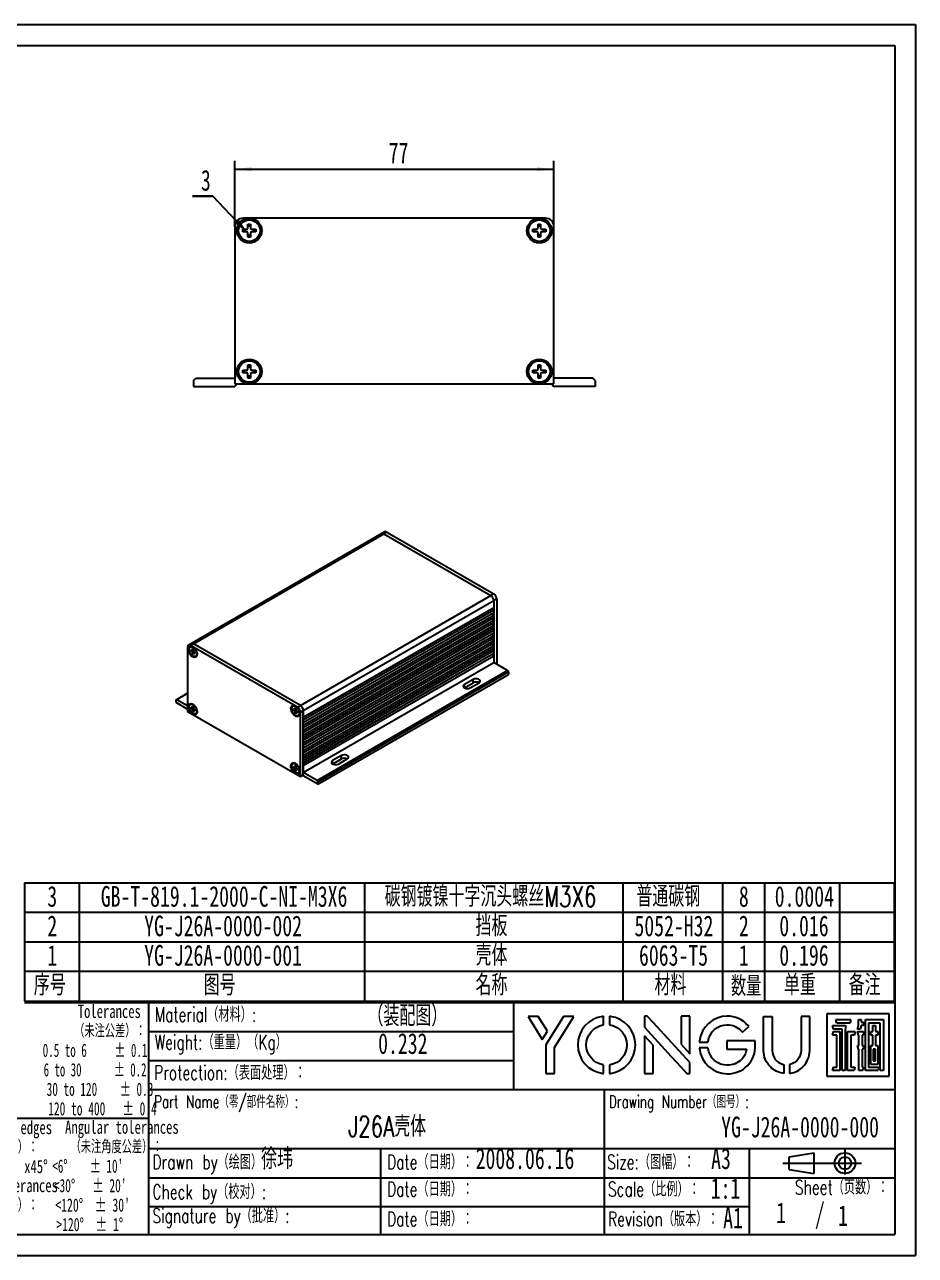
# Model space of a CAD drawing. Extents: x 0 to 420, y 0 to 297.
# Drawn here: x 205 to 420, y 0 to 297 of the extents above; entities that cross this region are included whole.
import ezdxf

# ---------------------------------------------------------------- set-up
doc = ezdxf.new("R2010")
doc.units = 0
doc.linetypes.add('SLD-中心线', pattern=[34.29, 30.48, -1.27, 1.27, -1.27])
doc.linetypes.add('SLD-实线', pattern=[0])
doc.layers.get('0').update_dxf_attribs({"linetype": 'CONTINUOUS'})
for name, color, linetype in [('10', 7, 'SLD-实线'), ('5', 7, 'SLD-实线'), ('YG-LOGO-A0', 179, 'SLD-实线'), ('标注层', 7, 'SLD-实线')]:
    doc.layers.add(name, color=color, linetype=linetype)
doc.styles.add('SLDTEXTSTYLE0', font='TXT', dxfattribs={"width": 0.7, "bigfont": 'bigfont'})
doc.styles.add('SLDTEXTSTYLE1', font='TXT', dxfattribs={"width": 0.7})
doc.styles.add('SLDTEXTSTYLE2', font='TXT', dxfattribs={"width": 0.611111})
doc.styles.add('SLDTEXTSTYLE3', font='TXT', dxfattribs={"width": 0.6})
doc.styles.add('SLDTEXTSTYLE4', font='TXT', dxfattribs={"width": 0.622222})
doc.styles.add('SLDTEXTSTYLE5', font='TXT', dxfattribs={"width": 0.633333})
doc.styles.add('SLDTEXTSTYLE6', font='TXT', dxfattribs={"width": 0.616667})
doc.styles.add('SLDTEXTSTYLE7', font='TXT', dxfattribs={"width": 0.65})
doc.styles.add('SLDTEXTSTYLE8', font='TXT', dxfattribs={"width": 0.645455})
doc.dimstyles.new('SLDDIMSTYLE0', dxfattribs={"dimtxt": 5, "dimasz": 4.08, "dimexe": 0, "dimexo": 0.0625, "dimgap": 1.25, "dimtad": 2, "dimrnd": 1e-09, "dimzin": 12, "dimtxsty": 'SLDTEXTSTYLE1', "dimsah": 1, "dimcen": 0.09, "dimazin": 3, "dimtfac": 1, "dimtofl": 0, "dimtmove": 0, "dimatfit": 3, "dimtolj": 1, "dimtzin": 12})
doc.dimstyles.new('SLDDIMSTYLE1', dxfattribs={"dimtxt": 0.18, "dimasz": 4.08, "dimexe": 0, "dimexo": 0.0625, "dimgap": 0, "dimtad": 0, "dimtih": 1, "dimtoh": 1, "dimdec": 0, "dimrnd": 1e-09, "dimzin": 0, "dimtxsty": 'STANDARD', "dimsah": 1, "dimcen": 0.09, "dimazin": 3, "dimtfac": 4.08, "dimtdec": 0, "dimtofl": 0, "dimtmove": 0, "dimatfit": 3, "dimtolj": 1, "dimtzin": 0})

# ---------------------------------------------------------------- blocks, each defined once
blk = doc.blocks.new('SW_NOTE_0_1')
at = {"layer": '10', "color": 0, "char_height": 3.2, "attachment_point": 2}
for s, insert, style in [('Tolerances', (10.75, 4.13), 'SLDTEXTSTYLE1'), ('（未注公差）：', (10.9, -0.57), 'SLDTEXTSTYLE0'), ('0.5 to 6     ± 0.1', (7.31, -5.27), 'SLDTEXTSTYLE2'), ('6 to 30      ± 0.2', (7.31, -9.97), 'SLDTEXTSTYLE3'), ('30 to 120    ± 0.3', (8.5, -14.67), 'SLDTEXTSTYLE4'), ('120 to 400   ± 0.4', (9.1, -19.37), 'SLDTEXTSTYLE5')]:
    blk.add_mtext(s, dxfattribs=dict(at, insert=insert, style=style))
blk = doc.blocks.new('SW_NOTE_0_2')
at = {"layer": '10', "color": 0, "char_height": 3.2, "attachment_point": 2}
for s, insert, style in [('Angular tolerances', (18.2, 4.13), 'SLDTEXTSTYLE1'), ('（未注角度公差）：', (16.92, -0.57), 'SLDTEXTSTYLE0'), ("<6°    ± 10'", (9.94, -5.27), 'SLDTEXTSTYLE6'), ("<30°   ± 20'", (10.54, -9.97), 'SLDTEXTSTYLE5'), ("<120°  ± 30'", (11.14, -14.67), 'SLDTEXTSTYLE7'), ('>120°  ± 1°', (10.43, -19.37), 'SLDTEXTSTYLE8')]:
    blk.add_mtext(s, dxfattribs=dict(at, insert=insert, style=style))
blk = doc.blocks.new('SW_NOTE_0_3')
at = {"layer": '10', "color": 0, "char_height": 3.2, "attachment_point": 2}
for s, insert, style in [('Position tolerances', (18.4, 4.13), 'SLDTEXTSTYLE1'), ('（未注位置公差）：', (17.04, -0.57), 'SLDTEXTSTYLE0'), ('±0.05', (11.03, -5.27), 'SLDTEXTSTYLE1')]:
    blk.add_mtext(s, dxfattribs=dict(at, insert=insert, style=style))
blk = doc.blocks.new('SW_NOTE_0_4')
at = {"layer": '10', "color": 0, "char_height": 3.2, "attachment_point": 2}
for s, insert, style in [('Break sharp edges', (18.35, 4.13), 'SLDTEXTSTYLE1'), ('（未注锐边倒角）：', (16.88, -0.57), 'SLDTEXTSTYLE0'), ('Ch 0.05 to 0.25 x45°', (15.24, -5.27), 'SLDTEXTSTYLE1')]:
    blk.add_mtext(s, dxfattribs=dict(at, insert=insert, style=style))
blk = doc.blocks.new('SW_TABLEANNOTATION_0')
at = {"layer": '标注层', "color": 0}
for p, q in [((0, 21.33), (0, 14.22)), ((0, 21.33), (13.16, 21.33)), ((13.16, 21.33), (13.16, 14.22)), ((13.16, 21.33), (82.03, 21.33)), ((82.03, 21.33), (82.03, 14.22)), ((82.03, 21.33), (144.39, 21.33)), ((144.39, 21.33), (144.39, 14.22)), ((144.39, 21.33), (168.42, 21.33)), ((168.42, 21.33), (168.42, 14.22)), ((168.42, 21.33), (178.57, 21.33)), ((178.57, 21.33), (178.57, 14.22)), ((178.57, 21.33), (196.69, 21.33)), ((196.69, 21.33), (196.69, 14.22)), ((196.69, 21.33), (209.85, 21.33)), ((209.85, 21.33), (209.85, 14.22)), ((0, 14.22), (0, 7.11)), ((0, 14.22), (13.16, 14.22)), ((13.16, 14.22), (13.16, 7.11)), ((13.16, 14.22), (82.03, 14.22)), ((82.03, 14.22), (82.03, 7.11)), ((82.03, 14.22), (144.39, 14.22)), ((144.39, 14.22), (144.39, 7.11)), ((144.39, 14.22), (168.42, 14.22)), ((168.42, 14.22), (168.42, 7.11)), ((168.42, 14.22), (178.57, 14.22)), ((178.57, 14.22), (178.57, 7.11)), ((178.57, 14.22), (196.69, 14.22)), ((196.69, 14.22), (196.69, 7.11)), ((196.69, 14.22), (209.85, 14.22)), ((209.85, 14.22), (209.85, 7.11)), ((0, 7.11), (0, 0)), ((0, 7.11), (13.16, 7.11)), ((13.16, 7.11), (13.16, 0)), ((13.16, 7.11), (82.03, 7.11)), ((82.03, 7.11), (82.03, 0)), ((82.03, 7.11), (144.39, 7.11)), ((144.39, 7.11), (144.39, 0)), ((144.39, 7.11), (168.42, 7.11)), ((168.42, 7.11), (168.42, 0)), ((168.42, 7.11), (178.57, 7.11)), ((178.57, 7.11), (178.57, 0)), ((178.57, 7.11), (196.69, 7.11)), ((196.69, 7.11), (196.69, 0)), ((196.69, 7.11), (209.85, 7.11)), ((209.85, 7.11), (209.85, 0)), ((0, 0), (0, -7.24)), ((13.16, 0), (13.16, -7.24)), ((82.03, 0), (82.03, -7.24)), ((144.39, 0), (144.39, -7.24)), ((168.42, 0), (168.42, -7.24)), ((178.57, 0), (178.57, -7.24)), ((196.69, 0), (196.69, -7.24)), ((209.85, 0), (209.85, -7.24)), ((0, 0), (13.16, 0)), ((13.16, 0), (82.03, 0)), ((82.03, 0), (144.39, 0)), ((144.39, 0), (168.42, 0)), ((168.42, 0), (178.57, 0)), ((178.57, 0), (196.69, 0)), ((196.69, 0), (209.85, 0)), ((0, -7.24), (13.16, -7.24)), ((13.16, -7.24), (82.03, -7.24)), ((82.03, -7.24), (144.39, -7.24)), ((144.39, -7.24), (168.42, -7.24)), ((168.42, -7.24), (178.57, -7.24)), ((178.57, -7.24), (196.69, -7.24)), ((196.69, -7.24), (209.85, -7.24))]:
    blk.add_line(p, q, dxfattribs=at)
at = {"layer": '标注层', "color": 0, "attachment_point": 1}
for s, insert, char_height, style in [('碳钢镀镍十字沉头螺丝M3X6', (86.9, 20.55), 5, 'SLDTEXTSTYLE0'), ('普通碳钢', (147.65, 20.55), 5, 'SLDTEXTSTYLE0'), ('3', (5.48, 20.55), 5, 'SLDTEXTSTYLE1'), ('GB-T-819.1-2000-C-NI-M3X6', (18.38, 20.55), 5, 'SLDTEXTSTYLE1'), ('8', (172.4, 20.55), 5, 'SLDTEXTSTYLE1'), ('0.0004', (181.05, 20.55), 5, 'SLDTEXTSTYLE1'), ('2', (5.48, 13.44), 5, 'SLDTEXTSTYLE1'), ('YG-J26A-0000-002', (28.86, 13.44), 5, 'SLDTEXTSTYLE1'), ('挡板', (108.83, 13.44), 5, 'SLDTEXTSTYLE0'), ('5052-H32', (147.19, 13.44), 5, 'SLDTEXTSTYLE1'), ('2', (172.4, 13.44), 5, 'SLDTEXTSTYLE1'), ('0.016', (182.15, 13.44), 5, 'SLDTEXTSTYLE1'), ('1', (5.48, 6.33), 5, 'SLDTEXTSTYLE1'), ('YG-J26A-0000-001', (28.86, 6.33), 5, 'SLDTEXTSTYLE1'), ('壳体', (108.84, 6.33), 5, 'SLDTEXTSTYLE0'), ('6063-T5', (148.29, 6.33), 5, 'SLDTEXTSTYLE1'), ('1', (172.4, 6.33), 5, 'SLDTEXTSTYLE1'), ('0.196', (182.15, 6.33), 5, 'SLDTEXTSTYLE1'), ('序号', (2.21, -0.84), 5, 'SLDTEXTSTYLE0'), ('图号', (43.22, -0.84), 5, 'SLDTEXTSTYLE0'), ('名称', (108.83, -0.84), 5, 'SLDTEXTSTYLE0'), ('材料', (152.03, -0.84), 5, 'SLDTEXTSTYLE0'), ('数量', (170.47, -1.21), 4.762, 'SLDTEXTSTYLE0'), ('单重', (183.25, -0.84), 5, 'SLDTEXTSTYLE0'), ('备注', (198.9, -0.84), 5, 'SLDTEXTSTYLE0')]:
    blk.add_mtext(s, dxfattribs=dict(at, insert=insert, char_height=char_height, style=style))
blk = doc.blocks.new('_D_3')
at = {"layer": '标注层'}
for p, q in [((255.74, 248.28), (255.74, 264.1)), ((255.74, 262.1), (332.74, 262.1)), ((332.74, 248.28), (332.74, 264.1))]:
    blk.add_line(p, q, dxfattribs=at)
for points in [[(255.74, 262.1), (259.82, 261.6), (259.82, 262.61)], [(332.74, 262.1), (328.66, 262.61), (328.66, 261.6)]]:
    blk.add_solid(points, dxfattribs=at)
at = {"layer": '标注层', "insert": (292.88, 268.55), "char_height": 5, "attachment_point": 1, "style": 'SLDTEXTSTYLE1'}
blk.add_mtext('77', dxfattribs=at)
blk = doc.blocks.new('SW_NOTE_0_7')
at = {"layer": '标注层', "color": 0}
for p, q in [((-4.95, 0), (0, 0)), ((0, 0), (-4.95, 0)), ((-4.95, 0), (0, 0)), ((0, 0), (-4.95, 0)), ((-4.95, 0), (0, 0)), ((0, 0), (-4.95, 0))]:
    blk.add_line(p, q, dxfattribs=at)
at = {"layer": '标注层', "color": 0, "insert": (-1.7, 6.36), "char_height": 5, "attachment_point": 2, "style": 'SLDTEXTSTYLE1'}
blk.add_mtext('3', dxfattribs=at)

msp = doc.modelspace()

# ---------------------------------------------------------------- linework, layer by layer
at = {"color": 7, "linetype": 'SLD-实线'}
for p, q in [((259.236, 250.285), (257.736, 250.285)), ((329.236, 250.285), (259.236, 250.285)), ((330.736, 250.285), (329.236, 250.285)), ((255.736, 248.285), (255.736, 210.285)), ((257.636, 247.605), (258.616, 247.605)), ((257.636, 246.965), (257.636, 247.605)), ((258.616, 246.965), (257.636, 246.965)), ((258.112, 246.965), (258.112, 247.605)), ((258.916, 248.885), (259.556, 248.885)), ((258.916, 247.905), (258.916, 248.885)), ((258.916, 248.408), (259.556, 248.408)), ((258.916, 245.685), (258.916, 246.665)), ((259.556, 248.885), (259.556, 247.905)), ((259.556, 246.665), (259.556, 245.685)), ((259.856, 247.605), (260.836, 247.605)), ((260.836, 246.965), (259.856, 246.965)), ((260.36, 247.605), (260.36, 246.965)), ((260.836, 247.605), (260.836, 246.965)), ((327.636, 247.605), (328.616, 247.605)), ((327.636, 246.965), (327.636, 247.605)), ((328.616, 246.965), (327.636, 246.965)), ((328.112, 246.965), (328.112, 247.605)), ((328.916, 248.885), (329.556, 248.885)), ((328.916, 247.905), (328.916, 248.885)), ((328.916, 248.408), (329.556, 248.408)), ((328.916, 245.685), (328.916, 246.665)), ((329.556, 248.885), (329.556, 247.905)), ((329.556, 246.665), (329.556, 245.685)), ((329.856, 247.605), (330.836, 247.605)), ((330.836, 246.965), (329.856, 246.965)), ((330.36, 247.605), (330.36, 246.965)), ((330.836, 247.605), (330.836, 246.965)), ((332.736, 210.285), (332.736, 248.285)), ((259.556, 246.161), (258.916, 246.161)), ((259.556, 245.685), (258.916, 245.685)), ((329.556, 246.161), (328.916, 246.161)), ((329.556, 245.685), (328.916, 245.685)), ((258.916, 214.885), (259.556, 214.885)), ((258.916, 213.905), (258.916, 214.885)), ((258.916, 214.408), (259.556, 214.408)), ((259.556, 214.885), (259.556, 213.905)), ((328.916, 214.885), (329.556, 214.885)), ((328.916, 213.905), (328.916, 214.885)), ((328.916, 214.408), (329.556, 214.408)), ((329.556, 214.885), (329.556, 213.905)), ((245.736, 211.085), (246.336, 211.685)), ((245.736, 211.085), (245.736, 209.685)), ((246.336, 211.685), (255.736, 211.685)), ((257.636, 212.965), (257.636, 213.605)), ((257.636, 213.605), (258.616, 213.605)), ((258.616, 212.965), (257.636, 212.965)), ((258.112, 212.965), (258.112, 213.605)), ((258.916, 211.685), (258.916, 212.665)), ((259.556, 212.161), (258.916, 212.161)), ((259.556, 211.685), (258.916, 211.685)), ((259.556, 212.665), (259.556, 211.685)), ((259.856, 213.605), (260.836, 213.605)), ((260.836, 212.965), (259.856, 212.965)), ((260.36, 213.605), (260.36, 212.965)), ((260.836, 213.605), (260.836, 212.965)), ((327.636, 213.605), (328.616, 213.605)), ((327.636, 212.965), (327.636, 213.605)), ((328.616, 212.965), (327.636, 212.965)), ((328.112, 212.965), (328.112, 213.605)), ((328.916, 211.685), (328.916, 212.665)), ((329.556, 212.161), (328.916, 212.161)), ((329.556, 211.685), (328.916, 211.685)), ((329.556, 212.665), (329.556, 211.685)), ((329.856, 213.605), (330.836, 213.605)), ((330.836, 212.965), (329.856, 212.965)), ((330.36, 213.605), (330.36, 212.965)), ((330.836, 213.605), (330.836, 212.965)), ((342.136, 211.685), (332.736, 211.685)), ((342.736, 211.085), (342.136, 211.685)), ((342.736, 211.085), (342.736, 209.685)), ((245.736, 209.685), (255.736, 209.685)), ((255.736, 210.285), (259.236, 210.285)), ((256.336, 210.285), (255.736, 209.685)), ((259.236, 210.285), (329.236, 210.285)), ((329.236, 210.285), (332.736, 210.285)), ((332.136, 210.285), (332.736, 209.685)), ((342.736, 209.685), (332.736, 209.685)), ((291.22, 174.184), (245.258, 147.65)), ((245.758, 147.601), (291.72, 174.134)), ((291.927, 174.592), (291.22, 174.184)), ((292.427, 174.542), (291.72, 174.134)), ((291.72, 174.134), (317.529, 159.235)), ((292.427, 174.542), (292.957, 174.236)), ((292.957, 174.236), (317.706, 159.949)), ((271.567, 132.701), (317.529, 159.235)), ((272.274, 131.477), (318.236, 158.01)), ((318.236, 159.643), (317.529, 159.235)), ((317.706, 159.949), (318.236, 159.643)), ((318.943, 158.418), (318.236, 158.01)), ((318.236, 158.01), (318.236, 143.067)), ((318.236, 158.01), (318.236, 156.377)), ((318.943, 158.418), (318.943, 142.904)), ((272.274, 129.843), (318.236, 156.377)), ((272.274, 129.819), (317.706, 156.046)), ((272.274, 129.207), (318.236, 155.74)), ((272.274, 128.619), (318.236, 155.152)), ((272.274, 128.594), (317.706, 154.821)), ((272.274, 127.982), (318.236, 154.515)), ((317.706, 156.071), (317.706, 156.046)), ((317.706, 156.046), (318.236, 155.74)), ((317.706, 154.846), (317.706, 154.821)), ((317.706, 154.821), (318.236, 154.515)), ((318.236, 155.74), (318.236, 155.152)), ((318.236, 154.515), (318.236, 153.927)), ((272.274, 127.394), (318.236, 153.927)), ((272.274, 127.369), (317.706, 153.596)), ((272.274, 126.757), (318.236, 153.29)), ((272.274, 126.169), (318.236, 152.702)), ((272.274, 126.144), (317.706, 152.372)), ((272.274, 125.532), (318.236, 152.065)), ((272.274, 124.944), (318.236, 151.477)), ((317.706, 153.621), (317.706, 153.596)), ((317.706, 153.596), (318.236, 153.29)), ((317.706, 152.396), (317.706, 152.372)), ((317.706, 152.372), (318.236, 152.065)), ((318.236, 153.29), (318.236, 152.702)), ((318.236, 152.065), (318.236, 151.477)), ((272.274, 124.92), (317.706, 151.147)), ((272.274, 124.307), (318.236, 150.841)), ((272.274, 123.719), (318.236, 150.253)), ((272.274, 123.695), (317.706, 149.922)), ((272.274, 123.083), (318.236, 149.616)), ((272.274, 122.495), (318.236, 149.028)), ((272.274, 122.47), (317.706, 148.697)), ((317.706, 151.171), (317.706, 151.147)), ((317.706, 151.147), (318.236, 150.841)), ((317.706, 149.947), (317.706, 149.922)), ((317.706, 149.922), (318.236, 149.616)), ((317.706, 148.722), (317.706, 148.697)), ((317.706, 148.697), (318.236, 148.391)), ((318.236, 150.841), (318.236, 150.253)), ((318.236, 149.616), (318.236, 149.028)), ((244.344, 146.784), (244.344, 131.27)), ((245.258, 147.65), (244.551, 147.242)), ((245.073, 146.869), (244.984, 146.818)), ((245.051, 147.193), (245.758, 147.601)), ((245.581, 146.886), (245.051, 147.193)), ((245.068, 146.149), (245.415, 145.949)), ((245.068, 145.888), (245.068, 146.149)), ((245.068, 145.888), (245.426, 145.943)), ((245.415, 145.688), (245.068, 145.888)), ((245.415, 145.688), (245.707, 145.856)), ((245.49, 145.942), (245.747, 146.091)), ((245.517, 145.957), (245.529, 145.959)), ((245.521, 146.411), (245.747, 146.28)), ((245.521, 146.011), (245.521, 146.411)), ((245.521, 145.504), (245.813, 145.673)), ((245.529, 145.959), (245.529, 145.964)), ((245.707, 145.856), (245.529, 145.959)), ((270.33, 132.599), (245.581, 146.886)), ((245.747, 146.28), (245.747, 145.88)), ((271.567, 132.701), (245.758, 147.601)), ((246.036, 145.591), (245.778, 145.442)), ((245.813, 145.467), (245.813, 145.673)), ((245.853, 145.696), (246.2, 145.496)), ((272.274, 121.858), (318.236, 148.391)), ((272.274, 121.27), (318.236, 147.803)), ((272.274, 121.245), (317.706, 147.472)), ((272.274, 120.633), (318.236, 147.166)), ((272.274, 120.045), (318.236, 146.578)), ((272.274, 120.02), (317.706, 146.247)), ((272.274, 119.408), (318.236, 145.941)), ((317.706, 147.497), (317.706, 147.472)), ((317.706, 147.472), (318.236, 147.166)), ((317.706, 146.272), (317.706, 146.247)), ((317.706, 146.247), (318.236, 145.941)), ((318.236, 148.391), (318.236, 147.803)), ((318.236, 147.166), (318.236, 146.578)), ((318.236, 145.941), (318.236, 145.353)), ((245.521, 145.104), (245.521, 145.504)), ((245.521, 145.104), (245.748, 145.387)), ((245.747, 144.974), (245.521, 145.104)), ((245.747, 145.374), (245.747, 144.974)), ((245.805, 145.458), (245.813, 145.467)), ((245.817, 145.465), (245.813, 145.467)), ((246.2, 145.235), (245.853, 145.435)), ((246.2, 145.496), (246.2, 145.235)), ((246.284, 144.566), (246.373, 144.617)), ((272.274, 118.82), (318.236, 145.353)), ((272.274, 118.796), (317.706, 145.023)), ((272.274, 118.183), (318.236, 144.717)), ((272.274, 116.534), (318.236, 143.067)), ((317.706, 145.047), (317.706, 145.023)), ((317.706, 145.023), (318.236, 144.717)), ((318.236, 144.717), (318.236, 143.067)), ((321.56, 141.149), (318.236, 143.067)), ((318.943, 142.904), (318.731, 142.781)), ((275.598, 114.615), (321.56, 141.149)), ((275.81, 114.248), (321.772, 140.781)), ((275.81, 113.676), (321.772, 140.21)), ((321.772, 140.781), (321.56, 141.149)), ((321.772, 140.781), (321.772, 140.21)), ((313.287, 138.985), (311.165, 137.76)), ((311.165, 136.944), (313.287, 138.169)), ((312.58, 136.944), (314.701, 138.169)), ((313.287, 138.169), (313.287, 138.985)), ((241.515, 134.046), (241.727, 134.168)), ((241.515, 134.046), (241.515, 133.474)), ((241.727, 134.168), (244.344, 135.679)), ((241.727, 134.168), (244.344, 132.658)), ((241.515, 133.474), (244.344, 131.841)), ((244.344, 131.27), (245.581, 130.556)), ((245.073, 132.988), (244.984, 132.937)), ((245.068, 132.268), (245.415, 132.068)), ((245.068, 132.007), (245.068, 132.268)), ((245.068, 132.007), (245.426, 132.062)), ((245.415, 131.807), (245.068, 132.007)), ((245.415, 131.807), (245.707, 131.975)), ((245.49, 132.061), (245.747, 132.209)), ((245.517, 132.076), (245.529, 132.078)), ((245.521, 132.53), (245.747, 132.399)), ((245.521, 132.129), (245.521, 132.53)), ((245.521, 131.623), (245.813, 131.792)), ((245.521, 131.223), (245.521, 131.623)), ((245.521, 131.223), (245.748, 131.505)), ((245.747, 131.092), (245.521, 131.223)), ((245.529, 132.078), (245.529, 132.083)), ((245.707, 131.975), (245.529, 132.078)), ((245.747, 132.399), (245.747, 131.999)), ((245.747, 131.493), (245.747, 131.092)), ((246.036, 131.71), (245.778, 131.561)), ((245.805, 131.577), (245.813, 131.586)), ((245.813, 131.586), (245.813, 131.792)), ((245.817, 131.583), (245.813, 131.586)), ((245.853, 131.815), (246.2, 131.615)), ((246.2, 131.354), (245.853, 131.554)), ((246.2, 131.615), (246.2, 131.354)), ((246.284, 130.685), (246.373, 130.736)), ((269.821, 132.582), (269.733, 132.531)), ((269.817, 131.862), (270.164, 131.662)), ((269.817, 131.601), (269.817, 131.862)), ((269.817, 131.601), (270.175, 131.656)), ((270.164, 131.401), (269.817, 131.601)), ((270.164, 131.401), (270.455, 131.569)), ((270.239, 131.655), (270.496, 131.803)), ((270.266, 131.67), (270.277, 131.672)), ((270.27, 132.124), (270.496, 131.993)), ((270.27, 131.723), (270.27, 132.124)), ((270.27, 131.217), (270.561, 131.386)), ((270.27, 130.817), (270.27, 131.217)), ((270.27, 130.817), (270.497, 131.099)), ((270.496, 130.687), (270.27, 130.817)), ((270.277, 131.672), (270.277, 131.677)), ((270.455, 131.569), (270.277, 131.672)), ((270.86, 132.293), (270.33, 132.599)), ((270.496, 131.993), (270.496, 131.593)), ((270.496, 131.087), (270.496, 130.687)), ((270.784, 131.304), (270.527, 131.155)), ((270.554, 131.171), (270.561, 131.18)), ((270.561, 131.18), (270.561, 131.386)), ((270.566, 131.178), (270.561, 131.18)), ((270.602, 131.409), (270.949, 131.209)), ((270.949, 130.948), (270.602, 131.148)), ((270.86, 132.293), (271.567, 132.701)), ((270.949, 131.209), (270.949, 130.948)), ((271.567, 131.068), (272.274, 131.477)), ((271.567, 115.554), (271.567, 131.068)), ((272.274, 115.962), (272.274, 131.477)), ((272.274, 131.477), (272.274, 129.843)), ((245.581, 130.556), (270.33, 116.268)), ((271.033, 130.279), (271.121, 130.33)), ((272.274, 129.207), (272.274, 128.619)), ((272.274, 127.982), (272.274, 127.394)), ((272.274, 126.757), (272.274, 126.169)), ((272.274, 125.532), (272.274, 124.944)), ((272.274, 124.307), (272.274, 123.719)), ((272.274, 123.083), (272.274, 122.495)), ((272.274, 121.858), (272.274, 121.27)), ((272.274, 120.633), (272.274, 120.045)), ((272.274, 119.408), (272.274, 118.82)), ((281.467, 120.616), (279.345, 119.391)), ((279.346, 118.575), (281.467, 119.799)), ((280.76, 118.575), (282.881, 119.799)), ((281.467, 119.799), (281.467, 120.616)), ((269.821, 118.701), (269.733, 118.65)), ((269.817, 117.981), (270.164, 117.781)), ((269.817, 117.72), (269.817, 117.981)), ((269.817, 117.72), (270.175, 117.775)), ((270.164, 117.52), (269.817, 117.72)), ((270.164, 117.52), (270.455, 117.688)), ((270.239, 117.774), (270.496, 117.922)), ((270.266, 117.789), (270.277, 117.791)), ((270.27, 118.242), (270.496, 118.112)), ((270.27, 117.842), (270.27, 118.242)), ((270.27, 117.336), (270.561, 117.504)), ((270.27, 116.936), (270.27, 117.336)), ((270.27, 116.936), (270.497, 117.218)), ((270.496, 116.805), (270.27, 116.936)), ((270.277, 117.791), (270.277, 117.796)), ((270.455, 117.688), (270.277, 117.791)), ((270.33, 116.268), (271.567, 115.554)), ((270.496, 118.112), (270.496, 117.712)), ((270.496, 117.205), (270.496, 116.805)), ((270.784, 117.423), (270.527, 117.274)), ((270.554, 117.29), (270.561, 117.299)), ((270.561, 117.299), (270.561, 117.504)), ((270.566, 117.296), (270.561, 117.299)), ((270.602, 117.528), (270.949, 117.328)), ((270.949, 117.067), (270.602, 117.267)), ((270.949, 117.328), (270.949, 117.067)), ((271.033, 116.398), (271.121, 116.449)), ((271.567, 115.554), (272.274, 115.962)), ((272.168, 115.901), (272.274, 115.717)), ((272.274, 118.183), (272.274, 116.534)), ((275.598, 114.615), (272.274, 116.534)), ((275.81, 113.676), (272.274, 115.717)), ((275.81, 114.248), (275.598, 114.615)), ((275.81, 114.248), (275.81, 113.676))]:
    msp.add_line(p, q, dxfattribs=at)
at = {"color": 8, "linetype": 'SLD-实线'}
for p, q in [((245.521, 146.011), (245.747, 146.141)), ((245.853, 145.435), (246.08, 145.566)), ((311.165, 136.944), (311.165, 137.76)), ((245.521, 132.129), (245.747, 132.26)), ((245.853, 131.554), (246.08, 131.684)), ((270.27, 131.723), (270.496, 131.854)), ((270.602, 131.148), (270.828, 131.279)), ((279.345, 118.575), (279.345, 119.391)), ((270.27, 117.842), (270.496, 117.973)), ((270.602, 117.267), (270.828, 117.397))]:
    msp.add_line(p, q, dxfattribs=at)
at = {"color": 7, "linetype": 'SLD-实线', "flags": 128}
for points in [[(245.581, 146.886), (245.867, 146.676), (246.132, 146.39), (246.356, 146.05), (246.523, 145.681), (246.62, 145.311), (246.639, 144.967), (246.581, 144.674), (246.448, 144.455), (246.251, 144.325), (246.004, 144.294), (245.726, 144.365), (245.437, 144.532), (245.159, 144.782), (244.912, 145.098), (244.715, 145.455), (244.582, 145.828), (244.523, 146.189), (244.543, 146.51), (244.639, 146.769), (244.806, 146.945), (245.03, 147.026), (245.295, 147.006), (245.581, 146.886)], [(245.634, 144.631), (245.375, 144.823), (245.137, 145.086), (244.939, 145.398), (244.798, 145.734), (244.724, 146.066), (244.724, 146.369), (244.798, 146.616), (244.939, 146.788), (245.137, 146.872), (245.375, 146.86), (245.634, 146.754), (245.893, 146.561), (246.131, 146.298), (246.329, 145.986), (246.47, 145.65), (246.544, 145.318), (246.544, 145.016), (246.47, 144.769), (246.329, 144.596), (246.131, 144.512), (245.893, 144.524), (245.634, 144.631)], [(311.165, 137.76), (310.966, 137.596), (310.876, 137.403), (310.906, 137.203), (311.053, 137.021), (311.299, 136.879), (311.614, 136.795), (311.96, 136.777), (312.295, 136.829), (312.58, 136.944)], [(314.701, 138.169), (314.9, 138.333), (314.99, 138.527), (314.96, 138.726), (314.813, 138.908), (314.567, 139.05), (314.253, 139.134), (313.907, 139.152), (313.571, 139.1), (313.287, 138.985)], [(245.581, 130.556), (245.295, 130.766), (245.03, 131.052), (244.806, 131.392), (244.639, 131.761), (244.543, 132.131), (244.523, 132.475), (244.582, 132.768), (244.715, 132.987), (244.912, 133.117), (245.159, 133.148), (245.437, 133.077), (245.726, 132.91), (246.004, 132.66), (246.251, 132.344), (246.448, 131.986), (246.581, 131.614), (246.639, 131.253), (246.62, 130.932), (246.523, 130.673), (246.356, 130.497), (246.132, 130.416), (245.867, 130.436), (245.581, 130.556)], [(245.634, 130.749), (245.375, 130.942), (245.137, 131.205), (244.939, 131.517), (244.798, 131.853), (244.724, 132.185), (244.724, 132.487), (244.798, 132.735), (244.939, 132.907), (245.137, 132.991), (245.375, 132.979), (245.634, 132.873), (245.893, 132.68), (246.131, 132.417), (246.329, 132.105), (246.47, 131.769), (246.544, 131.437), (246.544, 131.135), (246.47, 130.887), (246.329, 130.715), (246.131, 130.631), (245.893, 130.643), (245.634, 130.749)], [(270.33, 132.599), (270.616, 132.389), (270.881, 132.103), (271.105, 131.763), (271.272, 131.394), (271.368, 131.024), (271.388, 130.68), (271.329, 130.387), (271.196, 130.168), (270.999, 130.038), (270.752, 130.007), (270.474, 130.078), (270.185, 130.244), (269.907, 130.495), (269.661, 130.811), (269.463, 131.168), (269.33, 131.541), (269.272, 131.902), (269.291, 132.223), (269.388, 132.482), (269.555, 132.658), (269.779, 132.739), (270.044, 132.719), (270.33, 132.599)], [(270.383, 130.344), (270.124, 130.536), (269.886, 130.799), (269.688, 131.111), (269.547, 131.447), (269.473, 131.779), (269.473, 132.081), (269.547, 132.329), (269.688, 132.501), (269.886, 132.585), (270.124, 132.573), (270.383, 132.467), (270.642, 132.274), (270.88, 132.011), (271.078, 131.699), (271.219, 131.363), (271.293, 131.031), (271.293, 130.729), (271.219, 130.481), (271.078, 130.309), (270.88, 130.225), (270.642, 130.237), (270.383, 130.344)], [(270.33, 116.268), (270.044, 116.479), (269.779, 116.765), (269.555, 117.105), (269.388, 117.473), (269.291, 117.844), (269.272, 118.188), (269.33, 118.48), (269.463, 118.7), (269.661, 118.83), (269.907, 118.861), (270.185, 118.79), (270.474, 118.623), (270.752, 118.373), (270.999, 118.057), (271.196, 117.699), (271.329, 117.326), (271.388, 116.966), (271.368, 116.645), (271.272, 116.386), (271.105, 116.21), (270.881, 116.129), (270.616, 116.149), (270.33, 116.268)], [(279.345, 119.391), (279.146, 119.227), (279.056, 119.033), (279.087, 118.834), (279.233, 118.652), (279.479, 118.51), (279.794, 118.425), (280.14, 118.408), (280.475, 118.46), (280.76, 118.575)], [(282.881, 119.799), (283.08, 119.964), (283.17, 120.157), (283.14, 120.357), (282.993, 120.539), (282.747, 120.681), (282.433, 120.765), (282.087, 120.783), (281.751, 120.731), (281.467, 120.616)], [(270.383, 116.462), (270.124, 116.655), (269.886, 116.918), (269.688, 117.23), (269.547, 117.566), (269.473, 117.898), (269.473, 118.2), (269.547, 118.448), (269.688, 118.62), (269.886, 118.704), (270.124, 118.692), (270.383, 118.585), (270.642, 118.393), (270.88, 118.13), (271.078, 117.818), (271.219, 117.482), (271.293, 117.15), (271.293, 116.848), (271.219, 116.6), (271.078, 116.428), (270.88, 116.344), (270.642, 116.356), (270.383, 116.462)]]:
    msp.add_lwpolyline(points, dxfattribs=at)
at = {"color": 7, "linetype": 'SLD-实线'}
for centre, radius in [((259.236, 247.285), 3), ((259.236, 247.285), 2.6), ((329.236, 247.285), 3), ((329.236, 247.285), 2.6), ((259.236, 213.285), 3), ((259.236, 213.285), 2.6), ((329.236, 213.285), 3), ((329.236, 213.285), 2.6)]:
    msp.add_circle(centre, radius, dxfattribs=at)
for centre, radius, start, end in [((257.736, 248.285), 2, 90, 180), ((330.736, 248.285), 2, 0, 90), ((258.616, 247.905), 0.3, 270, 0), ((258.616, 246.665), 0.3, 0, 90), ((259.856, 247.905), 0.3, 180, 270), ((259.856, 246.665), 0.3, 90, 180), ((328.616, 247.905), 0.3, 270, 0), ((328.616, 246.665), 0.3, 0, 90), ((329.856, 247.905), 0.3, 180, 270), ((329.856, 246.665), 0.3, 90, 180), ((258.616, 213.905), 0.3, 270, 0), ((259.856, 213.905), 0.3, 180, 270), ((328.616, 213.905), 0.3, 270, 0), ((329.856, 213.905), 0.3, 180, 270), ((258.616, 212.665), 0.3, 0, 90), ((259.856, 212.665), 0.3, 90, 180), ((328.616, 212.665), 0.3, 0, 90), ((329.856, 212.665), 0.3, 90, 180), ((291.427, 173.725), 0.503, 54.38242, 114.30712), ((292.134, 174.133), 0.503, 54.38242, 114.30712), ((316.701, 157.94), 1.537, 2.60548, 57.39452), ((317.408, 158.348), 1.537, 2.60548, 57.39452), ((244.775, 146.854), 0.437, 50.79671, 189.21404), ((245.337, 146.312), 0.617, 59.06993, 115.41985), ((245.465, 147.192), 0.503, 54.38242, 114.30712), ((245.456, 146), 0.0655, 230.79671, 9.21404), ((245.291, 145.494), 0.231, 2.60548, 57.39452), ((245.602, 145.685), 0.201, 36.09417, 58.69188), ((245.978, 145.89), 0.231, 182.60548, 237.39452), ((245.612, 145.668), 0.201, 1.31078, 23.91769), ((245.812, 145.384), 0.0655, 50.79671, 189.21404), ((246.022, 145.124), 0.616, 304.69791, 359.22241), ((313.994, 136.834), 1.51, 62.09025, 117.91512), ((245.337, 132.431), 0.617, 59.06993, 115.41985), ((245.456, 132.119), 0.0655, 230.79671, 9.21404), ((245.291, 131.613), 0.231, 2.60548, 57.39452), ((245.602, 131.804), 0.201, 36.09417, 58.69188), ((245.812, 131.503), 0.0655, 50.79671, 189.21404), ((245.978, 132.009), 0.231, 182.60548, 237.39452), ((245.612, 131.787), 0.201, 1.31078, 23.91769), ((246.017, 131.247), 0.622, 304.84423, 0.65524), ((270.086, 132.025), 0.617, 59.06993, 115.41985), ((270.205, 131.713), 0.0655, 230.79671, 9.21404), ((270.039, 131.207), 0.231, 2.60548, 57.39452), ((270.351, 131.398), 0.201, 36.09417, 58.69188), ((270.561, 131.097), 0.0655, 50.79671, 189.21404), ((270.726, 131.603), 0.231, 182.60548, 237.39452), ((270.361, 131.381), 0.201, 1.31078, 23.91769), ((270.032, 130.998), 1.537, 2.60548, 57.39452), ((270.766, 130.841), 0.622, 304.84423, 0.65524), ((270.739, 131.407), 1.537, 2.60548, 57.39452), ((282.174, 118.465), 1.51, 62.09025, 117.91512), ((270.086, 118.144), 0.617, 59.06993, 115.41985), ((270.205, 117.832), 0.0655, 230.79671, 9.21404), ((270.039, 117.326), 0.231, 2.60548, 57.39452), ((270.351, 117.517), 0.201, 36.09417, 58.69188), ((270.561, 117.216), 0.0655, 50.79671, 189.21404), ((270.726, 117.722), 0.231, 182.60548, 237.39452), ((270.361, 117.5), 0.201, 1.31078, 23.91769), ((270.766, 116.96), 0.622, 304.84423, 0.65523)]:
    msp.add_arc(centre, radius, start, end, dxfattribs=at)
at = {"layer": '10'}
for p, q in [((420, 297), (420, 0)), ((10, 292), (415, 292)), ((415, 292), (415, 5)), ((205, 61), (415, 61)), ((235, 5), (235, 61)), ((323, 61), (323, 40)), ((235, 54), (323, 54)), ((235, 47), (323, 47)), ((235, 40), (415, 40)), ((345, 5), (345, 40)), ((235, 33), (175, 33)), ((235, 25.825), (415, 25.825)), ((291, 5), (291, 25.825)), ((380, 5), (380, 25.825)), ((389.5, 23.75), (395.5, 24.75)), ((235, 18.75), (415, 18.75)), ((235, 11.825), (380, 11.825)), ((10, 5), (415, 5)), ((0, 0), (420, 0))]:
    msp.add_line(p, q, dxfattribs=at)
at = {"layer": '10', "color": 7, "linetype": 'SLD-实线'}
for p, q in [((395.5, 24.75), (395.5, 19.75)), ((389.5, 20.75), (389.5, 23.75)), ((389.5, 20.75), (395.5, 19.75))]:
    msp.add_line(p, q, dxfattribs=at)
at = {"layer": '10', "linetype": 'SLD-中心线'}
for p, q in [((403, 25.565), (403, 19.504)), ((388, 22.25), (407, 22.25))]:
    msp.add_line(p, q, dxfattribs=at)
at = {"layer": '10'}
for radius in [2.5, 1.5]:
    msp.add_circle((403, 22.25), radius, dxfattribs=at)
at = {"layer": '5'}
msp.add_line((0, 297), (420, 297), dxfattribs=at)
at = {"layer": 'YG-LOGO-A0', "linetype": 'SLD-实线'}
for p, q in [((328.972, 57.673), (326.519, 57.673)), ((326.519, 57.673), (329.958, 52.072)), ((331.188, 54.068), (328.972, 57.673)), ((335.096, 57.673), (330.841, 50.773)), ((332.93, 50.184), (337.553, 57.673)), ((337.553, 57.673), (335.096, 57.673)), ((344.758, 57.695), (344.571, 57.671)), ((344.758, 55.625), (344.758, 57.695)), ((346.373, 57.671), (346.186, 57.695)), ((346.186, 57.695), (346.186, 55.625)), ((355.287, 57.731), (354.618, 57.731)), ((354.618, 57.731), (354.618, 55.111)), ((356.768, 56.136), (355.287, 57.731)), ((365.521, 57.731), (363.432, 57.731)), ((363.432, 57.731), (363.432, 50.932)), ((365.521, 48.639), (365.521, 57.731)), ((383.362, 49.439), (383.362, 57.628)), ((383.362, 57.628), (385.451, 57.628)), ((385.451, 57.628), (385.451, 49.439)), ((392.395, 57.628), (392.395, 49.439)), ((394.484, 57.628), (392.395, 57.628)), ((394.484, 49.439), (394.484, 57.628)), ((329.958, 52.072), (331.188, 54.068)), ((344.621, 55.601), (344.758, 55.625)), ((346.186, 55.625), (346.323, 55.601)), ((354.618, 55.111), (361.069, 48.023)), ((365.521, 46.524), (356.768, 56.136)), ((378.059, 54.084), (378.275, 53.839)), ((378.275, 53.839), (379.835, 55.193)), ((379.835, 55.193), (379.616, 55.441)), ((330.841, 50.773), (330.841, 43.924)), ((356.708, 50.701), (354.618, 52.995)), ((354.618, 52.995), (354.618, 43.9)), ((356.708, 43.9), (356.708, 50.701)), ((363.432, 50.932), (365.521, 48.639)), ((367.856, 51.658), (367.833, 51.472)), ((367.833, 51.472), (369.922, 51.472)), ((369.922, 51.472), (369.945, 51.611)), ((374.52, 51.803), (374.52, 49.744)), ((381.334, 51.803), (374.52, 51.803)), ((381.369, 50.81), (381.334, 51.803)), ((332.93, 43.92), (332.93, 50.184)), ((361.069, 48.023), (363.371, 45.496)), ((369.922, 50.075), (367.833, 50.075)), ((367.833, 50.075), (367.856, 49.889)), ((369.945, 49.937), (369.922, 50.075)), ((374.52, 49.744), (379.245, 49.744)), ((344.758, 45.936), (344.621, 45.961)), ((344.758, 43.867), (344.758, 45.936)), ((346.323, 45.961), (346.186, 45.936)), ((346.186, 45.936), (346.186, 43.867)), ((363.371, 45.496), (364.852, 43.9)), ((365.521, 43.9), (365.521, 46.524)), ((388.084, 46.075), (388.209, 46.044)), ((388.209, 46.044), (388.209, 43.927)), ((389.762, 46.075), (389.637, 46.044)), ((389.637, 46.044), (389.637, 43.927)), ((330.841, 43.924), (332.93, 43.92)), ((344.571, 43.891), (344.758, 43.867)), ((346.186, 43.867), (346.373, 43.891)), ((354.618, 43.9), (356.708, 43.9)), ((364.852, 43.9), (365.521, 43.9)), ((388.209, 43.927), (388.017, 43.958)), ((389.637, 43.927), (389.829, 43.958))]:
    msp.add_line(p, q, dxfattribs=at)
at = {"layer": 'YG-LOGO-A0'}
for p, q in [((398.634, 58.287), (398.634, 43.287)), ((413.634, 58.287), (398.634, 58.287)), ((401.015, 56.053), (400.777, 56.942)), ((400.777, 56.942), (403.76, 56.942)), ((403.76, 56.942), (403.76, 56.94)), ((403.76, 56.94), (404.42, 56.94)), ((404.42, 56.94), (404.185, 56.055)), ((406.282, 55.515), (406.282, 56.936)), ((406.282, 56.936), (406.923, 56.936)), ((406.923, 56.936), (406.923, 56.283)), ((407.952, 44.634), (407.952, 56.94)), ((407.952, 56.94), (408.336, 56.94)), ((408.336, 56.94), (408.721, 56.94)), ((408.721, 56.94), (411.518, 56.94)), ((411.518, 56.94), (411.776, 56.94)), ((411.776, 56.94), (412.287, 56.94)), ((412.287, 56.94), (412.287, 44.633)), ((413.634, 43.287), (413.634, 58.287)), ((400.224, 54.628), (399.989, 55.513)), ((399.989, 55.513), (402.323, 55.513)), ((399.989, 53.177), (400.224, 54.062)), ((402.322, 54.628), (400.224, 54.628)), ((400.224, 54.062), (401.78, 54.062)), ((403.76, 56.053), (401.015, 56.053)), ((401.78, 54.062), (401.78, 53.177)), ((402.318, 44.633), (402.322, 54.628)), ((402.323, 55.513), (402.323, 55.513)), ((402.323, 55.513), (403.092, 55.513)), ((403.091, 54.628), (403.087, 44.633)), ((403.092, 54.628), (403.091, 54.628)), ((403.092, 55.513), (403.092, 54.628)), ((403.092, 55.513), (403.092, 55.513)), ((403.645, 45.404), (403.645, 53.653)), ((403.645, 53.653), (403.646, 53.653)), ((403.646, 53.653), (403.646, 54.062)), ((403.646, 54.062), (405.437, 54.062)), ((404.185, 56.055), (403.76, 56.055)), ((403.76, 56.055), (403.76, 56.053)), ((405.437, 54.062), (405.202, 53.177)), ((406.277, 53.177), (406.042, 54.062)), ((406.042, 54.062), (407.482, 54.062)), ((406.046, 54.626), (406.282, 55.515)), ((406.684, 54.626), (406.046, 54.626)), ((406.922, 55.512), (406.684, 54.626)), ((407.482, 55.512), (406.922, 55.512)), ((406.923, 56.283), (407.482, 56.283)), ((407.279, 55.513), (407.278, 55.512)), ((407.482, 56.283), (407.482, 55.512)), ((407.482, 56.283), (407.482, 56.282)), ((407.482, 56.282), (407.482, 56.282)), ((407.482, 54.062), (407.482, 53.177)), ((411.518, 56.053), (408.721, 56.053)), ((408.721, 56.053), (408.721, 45.404)), ((409.279, 53.177), (409.279, 54.062)), ((409.279, 54.062), (409.768, 54.062)), ((409.768, 54.062), (409.768, 55.513)), ((409.768, 55.513), (410.409, 55.513)), ((410.409, 55.513), (410.409, 54.062)), ((410.409, 54.062), (411.073, 54.062)), ((411.073, 54.062), (410.838, 53.177)), ((411.518, 44.633), (411.518, 56.053)), ((401.01, 53.177), (399.989, 53.177)), ((401.006, 45.404), (401.01, 53.177)), ((401.779, 53.177), (401.775, 45.404)), ((401.78, 53.177), (401.779, 53.177)), ((405.202, 53.177), (404.415, 53.177)), ((404.415, 53.177), (404.415, 45.404)), ((406.277, 49.784), (406.042, 50.669)), ((406.042, 50.669), (406.378, 50.669)), ((406.378, 53.177), (406.277, 53.177)), ((406.378, 50.669), (406.378, 53.177)), ((407.482, 53.177), (407.147, 53.177)), ((407.147, 53.177), (407.147, 50.669)), ((407.147, 50.669), (407.482, 50.669)), ((407.482, 50.669), (407.482, 49.784)), ((409.768, 53.177), (409.279, 53.177)), ((409.279, 50.186), (409.279, 50.67)), ((409.279, 50.67), (409.768, 50.67)), ((409.768, 50.67), (409.768, 53.177)), ((410.838, 53.177), (410.409, 53.177)), ((410.409, 53.177), (410.409, 50.67)), ((410.409, 50.67), (410.956, 50.67)), ((410.956, 50.67), (410.956, 50.186)), ((406.378, 49.784), (406.277, 49.784)), ((406.378, 45.404), (406.378, 49.784)), ((407.482, 49.784), (407.147, 49.784)), ((407.147, 49.784), (407.147, 45.404)), ((409.279, 49.783), (409.279, 50.186)), ((409.279, 46.935), (409.279, 49.783)), ((410.397, 49.783), (409.838, 49.783)), ((409.838, 49.783), (409.838, 46.935)), ((410.397, 46.935), (410.397, 49.783)), ((410.956, 50.186), (410.956, 49.783)), ((410.956, 49.783), (410.956, 46.935)), ((400.02, 44.633), (400.224, 45.404)), ((401.78, 44.633), (400.02, 44.633)), ((400.224, 45.404), (401.006, 45.404)), ((401.775, 45.404), (401.78, 45.404)), ((401.78, 45.404), (401.78, 44.633)), ((403.087, 44.633), (402.318, 44.633)), ((403.645, 45.018), (403.645, 45.404)), ((403.645, 44.633), (403.645, 45.018)), ((405.201, 44.633), (403.645, 44.633)), ((404.415, 45.404), (405.405, 45.404)), ((405.405, 45.404), (405.201, 44.633)), ((406.378, 45.018), (406.378, 45.404)), ((406.378, 44.633), (406.378, 45.018)), ((407.278, 44.633), (406.378, 44.633)), ((407.147, 45.404), (407.482, 45.404)), ((407.482, 45.404), (407.278, 44.633)), ((408.356, 44.634), (407.952, 44.634)), ((408.356, 44.633), (408.356, 44.634)), ((410.976, 44.633), (408.356, 44.633)), ((408.721, 45.404), (411.18, 45.404)), ((409.279, 46.511), (409.279, 46.935)), ((409.279, 46.048), (409.279, 46.511)), ((410.956, 46.048), (409.279, 46.048)), ((409.838, 46.935), (410.397, 46.935)), ((410.956, 46.935), (410.956, 46.511)), ((410.956, 46.511), (410.956, 46.048)), ((411.18, 45.404), (410.976, 44.633)), ((412.287, 44.633), (411.518, 44.633)), ((398.634, 43.287), (413.634, 43.287))]:
    msp.add_line(p, q, dxfattribs=at)
at = {"layer": 'YG-LOGO-A0', "linetype": 'SLD-实线'}
for points in [[(344.571, 57.671), (341.122, 57.222), (338.522, 54.26), (338.522, 50.781)], [(338.522, 50.781), (338.522, 47.302), (341.122, 44.34), (344.571, 43.891)], [(379.245, 49.744), (379.102, 48.789), (378.688, 47.938), (378.041, 47.274)], [(384.99, 45.508), (383.94, 46.557), (383.362, 47.954), (383.362, 49.439)], [(385.451, 49.439), (385.451, 47.845), (386.533, 46.461), (388.084, 46.075)], [(392.395, 49.439), (392.395, 47.845), (391.313, 46.461), (389.762, 46.075)], [(392.856, 45.508), (393.906, 46.557), (394.484, 47.954), (394.484, 49.439)], [(388.017, 43.958), (386.864, 44.147), (385.818, 44.682), (384.99, 45.508)], [(389.829, 43.958), (390.982, 44.147), (392.028, 44.682), (392.856, 45.508)]]:
    msp.add_open_spline(points, degree=3, dxfattribs=at)
for points, knots in [([(346.373, 43.891), (349.821, 44.34), (352.422, 47.302), (352.422, 50.781), (352.422, 54.26), (349.821, 57.222), (346.373, 57.671)], [8, 8, 8, 8, 9, 9, 9, 10, 10, 10, 10]), ([(379.616, 55.441), (378.332, 56.897), (376.498, 57.731), (374.585, 57.731), (371.18, 57.731), (368.287, 55.12), (367.856, 51.658)], [5, 5, 5, 5, 6, 6, 6, 7, 7, 7, 7]), ([(344.621, 45.961), (342.275, 46.374), (340.573, 48.401), (340.573, 50.781), (340.573, 53.161), (342.275, 55.188), (344.621, 55.601)], [4, 4, 4, 4, 5, 5, 5, 6, 6, 6, 6]), ([(346.323, 55.601), (348.669, 55.188), (350.371, 53.161), (350.371, 50.781), (350.371, 48.401), (348.669, 46.374), (346.323, 45.961)], [3, 3, 3, 3, 4, 4, 4, 5, 5, 5, 5]), ([(369.945, 51.611), (370.337, 53.964), (372.289, 55.672), (374.585, 55.672), (375.902, 55.672), (377.168, 55.093), (378.059, 54.084)], [0, 0, 0, 0, 1, 1, 1, 2, 2, 2, 2]), ([(379.529, 45.842), (380.783, 47.13), (381.437, 48.895), (381.369, 50.812), (381.369, 50.813)], [10, 10, 10, 10, 11, 11.000542, 11.000542, 11.000542, 11.000542]), ([(367.856, 49.892), (367.856, 49.891), (368.286, 46.427), (371.18, 43.816), (374.585, 43.816), (376.5, 43.816), (378.256, 44.535), (379.529, 45.842)], [7.9997323, 7.9997323, 7.9997323, 7.9997323, 8, 9, 9, 9, 10, 10, 10, 10]), ([(378.041, 47.274), (377.162, 46.372), (375.935, 45.875), (374.585, 45.875), (372.289, 45.875), (370.337, 47.583), (369.945, 49.937)], [3, 3, 3, 3, 4, 4, 4, 5, 5, 5, 5])]:
    msp.add_open_spline(points, degree=3, knots=knots, dxfattribs=at)

# ---------------------------------------------------------------- block references
at = {"layer": '10'}
for name, p in [('SW_NOTE_0_1', (214.698, 56.361)), ('SW_NOTE_0_2', (210.284, 28.417)), ('SW_NOTE_0_4', (180.324, 28.33)), ('SW_NOTE_0_3', (180.162, 14.33))]:
    msp.add_blockref(name, p, dxfattribs=at)
at = {"layer": '标注层'}
for name, p in [('SW_NOTE_0_7', (250.45, 255.568)), ('SW_TABLEANNOTATION_0', (205.006, 68.577))]:
    msp.add_blockref(name, p, dxfattribs=at)

# ---------------------------------------------------------------- texts
at = {"layer": '10'}
for s, insert, char_height, attachment_point, style in [('Material（材料）:', (236.387, 59.886), 3.5, 1, 'SLDTEXTSTYLE0'), ('（装配图）', (297.38, 60.319), 5, 2, 'SLDTEXTSTYLE0'), ('Weight:（重量）（Kg）', (236.387, 53.193), 3.5, 1, 'SLDTEXTSTYLE0'), ('0.232', (296.285, 53.627), 5, 2, 'SLDTEXTSTYLE1'), ('Protection:（表面处理）：', (236.265, 45.84), 3.5, 1, 'SLDTEXTSTYLE0'), ('Part Name（零/部件名称）:', (236.265, 38.583), 3, 1, 'SLDTEXTSTYLE0'), ('Drawing Number（图号）:', (346.021, 38.583), 3, 1, 'SLDTEXTSTYLE0'), ('J26A壳体', (292.524, 33.619), 5, 2, 'SLDTEXTSTYLE0'), ('YG-J26A-0000-000', (392.168, 33.483), 5, 2, 'SLDTEXTSTYLE1'), ('Drawn by（绘图）:', (235.839, 24.281), 3.5, 1, 'SLDTEXTSTYLE0'), ('徐玮', (262.073, 25.848), 5, 1, 'SLDTEXTSTYLE0'), ('Date（日期）：', (292.463, 24.281), 3.5, 1, 'SLDTEXTSTYLE0'), ('2008.06.16', (313.868, 25.848), 5, 1, 'SLDTEXTSTYLE1'), ('Size:（图幅）：', (345.593, 24.281), 3.5, 1, 'SLDTEXTSTYLE0'), ('A3', (370.703, 25.848), 5, 1, 'SLDTEXTSTYLE1'), ('Date（日期）：', (292.463, 17.736), 3.5, 1, 'SLDTEXTSTYLE0'), ('Scale（比例）：', (345.8, 17.736), 3.5, 1, 'SLDTEXTSTYLE0'), ('1:1', (374.176, 18.667), 5, 2, 'SLDTEXTSTYLE1'), ('Sheet（页数）：', (390.915, 18.188), 3.5, 1, 'SLDTEXTSTYLE0'), ('Check by（校对）:', (235.839, 17.1), 3.5, 1, 'SLDTEXTSTYLE0'), ('1', (386.404, 12.797), 5, 1, 'SLDTEXTSTYLE1'), ('/', (395.749, 12.616), 5, 1, 'SLDTEXTSTYLE1'), ('1', (401.344, 12.099), 5, 1, 'SLDTEXTSTYLE1'), ('Signature by（批准）:', (235.839, 11.319), 3.5, 1, 'SLDTEXTSTYLE0'), ('Date（日期）：', (292.463, 10.532), 3.5, 1, 'SLDTEXTSTYLE0'), ('Revision（版本）：', (345.8, 10.532), 3.5, 1, 'SLDTEXTSTYLE0'), ('A1', (375.983, 11.555), 5, 2, 'SLDTEXTSTYLE1')]:
    msp.add_mtext(s, dxfattribs=dict(at, insert=insert, char_height=char_height, attachment_point=attachment_point, style=style))

# ---------------------------------------------------------------- dimensions: what is measured, and where the dimension line sits
at = {"layer": '标注层'}
dim = msp.add_linear_dim(base=(332.736, 262.104), p1=(255.736, 248.285), p2=(332.736, 248.285), dimstyle='SLDDIMSTYLE0', dxfattribs=at)
dim.commit()
dim.dimension.update_dxf_attribs({"geometry": '_D_3', "text_midpoint": (295.066, 262.104), "dimtype": 160})

# ---------------------------------------------------------------- leaders
msp.add_leader([(258.916, 246.665), (250.45, 255.568)], dimstyle='SLDDIMSTYLE1', dxfattribs=at)

doc.saveas('drawing.dxf')
